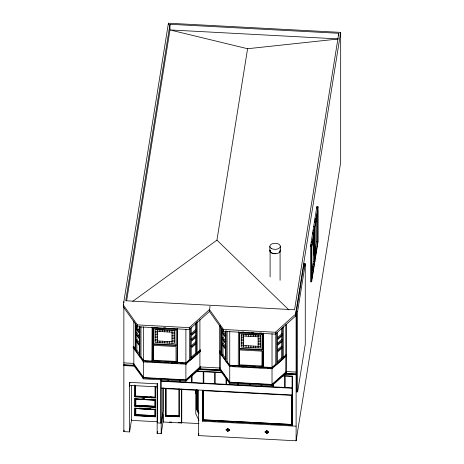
<?xml version="1.0" encoding="UTF-8"?>
<svg xmlns="http://www.w3.org/2000/svg" width="464" height="464" viewBox="0 0 464 464"><rect width="100%" height="100%" fill="white"/><g stroke="black" fill="none" stroke-linecap="round" stroke-linejoin="round"><path stroke-width="0.7" d="M209.989 306.257L209.455 311.46L189.283 329.533L137.419 326.766L123.325 306.861L123.325 304.981L168.415 23.2L340.675 32.387L340.675 162.336L296.113 440.8L198.505 435.592L198.505 390.392L161.182 388.403L161.182 433.602L157.163 433.388L157.163 383.832M123.325 306.861L123.644 304.877M169.981 24.285L125.738 300.765L294.553 309.766L338.79 33.292L169.981 24.285L169.981 29.934L126.655 300.695M131.561 419.653L129.601 431.92L123.859 431.613L123.859 307.168M123.859 365.226L123.807 365.557L134.659 366.137M199.961 350.923L200.535 350.952L200.39 351.457L185.844 364.165L143.562 361.908L133.29 347.878L133.307 346.428L133.881 346.457L135.697 349.45M133.249 347.722L133.307 347.368M129.601 386.721L129.81 382.284M133.29 364.826L133.371 363.382L133.29 364.826L143.562 378.856L185.844 381.112L200.39 368.404L200.471 366.96L200.39 368.404M123.859 431.613L124.085 430.18M155.678 397.259L155.562 397.984L134.891 396.882L134.954 385.027M155.678 406.679L155.562 407.404L134.891 406.296L134.954 398.373L134.943 405.971L155.614 407.073L155.626 399.475M135.819 399.092L154.761 400.136L154.756 406.319L135.807 405.31L135.819 399.092L154.756 400.2M134.891 406.296L134.954 405.907L155.626 407.009M135.807 405.31L154.756 406.319M155.626 408.888L155.614 416.492L134.943 415.39L155.626 416.423L155.562 416.817L134.891 415.715L134.954 407.786M135.807 414.729L154.767 415.64L135.807 414.729L135.819 408.506L154.767 409.521L154.756 415.738M152.117 361.758L152.227 327.195L152.117 361.758L177.178 363.092L177.283 328.529L177.178 363.092M153.375 343.731L176.134 344.949L176.03 345.61L153.265 344.398L153.375 328.901M153.265 360.876L153.375 344.677L153.265 360.876L176.03 362.088L176.134 361.427L153.375 360.215M145.226 408.732L145.278 408.407M145.226 416.266L145.342 415.541M157.163 388.188L157.371 383.751M155.562 416.817L155.614 408.958M157.163 433.388L157.487 431.352M161.182 423.127L163.09 411.191L163.09 388.235M176.03 345.61L176.134 329.411M161.182 433.602L163.09 421.672L163.09 413.987M165.335 411.643L165.387 411.313M179.452 416.481L179.4 416.811L165.335 416.063L165.387 415.727L167.498 415.843M165.961 415.292L178.878 415.976L165.932 415.454L165.961 388.548M163.038 387.852L163.038 422.002L181.697 422.994L181.749 389.319M132.756 301.316L216.949 240.132L247.579 48.726L338.07 39.017M197.229 352.733L199.961 349.984L200.535 350.013L200.483 351.306M200.535 350.013L197.177 353.394M198.505 435.592L198.841 433.486M288.643 424.798L292.256 424.995L292.094 425.987L202.524 421.208L202.681 390.328M203.255 419.775L291.682 424.49L203.226 419.943L203.255 390.114M220.035 325.194L220.035 351.051L219.402 351.376L221.682 354.699M219.46 351.961L219.443 352.472L229.692 366.502L271.968 368.752L286.677 355.546M221.473 353.516L220.035 351.051M219.46 368.915L219.443 369.419L229.692 383.45L271.968 385.706L286.532 372.998L286.613 371.554L286.532 372.998M219.443 369.419L219.46 367.969L219.443 368.48L229.692 382.51L271.968 384.76L286.532 372.058L286.044 371.879L286.102 355.517L286.044 371.879L272.02 384.43L229.744 382.179L219.977 368.352L220.035 352.692M263.297 367.685L263.407 333.123L263.297 367.685L238.252 366.351L238.357 331.789M226.038 429.931L227.783 428.446L229.483 430.116L227.76 431.433L226.038 429.931L227.783 428.446M262.148 350.204L262.259 334.005L262.148 350.204L239.401 348.992L239.505 333.494M227.76 431.433L229.506 429.948M262.259 351.19L262.148 366.682L239.401 365.47L239.505 349.978M265.083 432.013L266.829 430.528L268.528 432.199L266.806 433.515L265.083 432.013L266.829 430.528M266.806 433.515L268.552 432.03M282.831 357.808L286.102 354.577L286.102 324.411M286.102 354.577L286.677 354.606L286.532 355.111L282.779 358.463L283.266 358.649L283.266 326.911M209.455 311.46L223.549 331.36L275.413 334.126L295.585 316.054L295.585 314.169L340.675 32.387M295.585 316.054L296.113 312.736M296.479 311.443L304.117 263.703L305.266 263.767L305.266 344.16L297.627 391.894L296.479 391.836L296.479 311.443L297.627 311.501L305.266 263.767M310.486 246.477L316.848 206.695L317.997 206.758L317.997 242.069L311.634 281.851L310.486 281.787L310.486 246.477L311.634 246.541L317.997 206.758M310.915 245.653L311.135 244.279M311.356 242.898L311.576 241.518M312.794 233.931L313.014 232.557M313.235 231.176L313.455 229.796M314.65 222.32L314.87 220.939M315.091 219.559L315.311 218.179M311.576 273.064L313.455 261.342L313.455 234.1M314.87 252.486L316.639 241.454L316.639 216.357M312.301 270.425L312.527 269.004M312.759 267.583L312.985 266.162M313.212 264.741L313.438 263.32M315.485 250.531L315.711 249.11M296.113 440.8L296.113 310.851M296.113 374.413L296.061 374.744L285.203 374.164M314.604 261.4L311.843 278.644L311.843 247.097L314.604 229.86L314.604 261.4L313.455 261.342M317.788 241.512L315.027 258.75L315.027 227.203L317.788 209.966L317.788 241.512L316.639 241.454M296.479 391.836L296.711 390.41M123.325 304.981L137.419 324.887L189.283 327.654L209.455 309.575L223.549 329.481L223.549 331.36M190.797 334.016L195.535 329.771L195.535 323.414M196.504 322.364L196.504 330.13L191.238 334.846L191.238 327.079M190.797 339.665L195.535 335.42L195.535 331.383M196.504 335.779L191.238 340.501L191.238 335.791L196.504 331.07L196.504 335.779L195.535 335.42M190.797 346.26L195.535 342.009L195.535 337.067M196.504 342.374L191.238 347.089L191.238 341.44L196.504 336.719L196.504 342.374L195.535 342.009M190.797 357.558L195.535 353.313L195.535 344.334M177.283 362.43L185.896 362.889L189.643 359.53L189.643 328.518M196.504 353.672L191.238 358.388L191.238 348.029L196.504 343.314L196.504 353.672L195.535 353.313M174.365 362.61L185.844 363.219L190.13 359.71M191.632 358.365L192.635 357.466M197.212 353.69L198.83 352.24M189.643 359.53L190.617 359.89L197.13 354.055L197.13 321.598M133.823 347.751L133.823 363.759L143.614 377.58L185.896 379.836L199.961 366.931L220.035 368.004M123.859 362.871L133.881 363.405L133.29 363.886L143.562 377.916L185.844 380.173L200.39 367.465L199.909 367.285L199.909 351.277M223.549 329.481L275.413 332.247L295.585 314.169M277.449 337.67L281.671 333.889L281.671 328.553M282.64 327.584L282.64 334.254L277.362 338.975L277.362 332.305M277.449 343.319L281.671 339.544L281.671 335.507M282.64 339.903L277.362 344.624L277.362 339.915L282.64 335.194L282.64 339.903L281.671 339.544M277.449 349.908L281.671 346.132L281.671 341.191M282.64 346.492L277.362 351.213L277.362 345.564L282.64 340.843L282.64 346.492L281.671 346.132M277.449 361.682L281.671 357.901L281.671 347.797M263.407 367.024L272.02 367.482L275.767 364.124L275.767 333.111M282.64 358.266L277.362 362.987L277.362 352.159L282.64 347.437L282.64 358.266L281.671 357.901M261.203 367.239L271.968 367.813L276.254 364.304M281.19 360.215L282.269 359.252M284.426 357.321L285.505 356.352M275.767 364.124L276.741 364.484L283.266 358.649M135.813 323.924L135.813 327.364L136.88 327.114L139.821 331.267M137.651 329.962L138.719 329.707M135.813 333.013L139.49 338.21L139.49 333.5L135.813 328.303L135.813 333.013L136.88 332.763L139.821 336.916M137.651 335.611L138.719 335.362M135.813 339.607L139.49 344.798L139.49 339.149L135.813 333.952L135.813 339.607L136.88 339.352L139.739 343.395M135.813 350.436L139.49 355.627L139.49 345.744L135.813 340.547L135.813 350.436L136.88 350.181L139.739 354.223M135.911 350.633L135.378 350.761L135.378 323.35M221.96 328.622L221.96 331.429L223.027 331.18L225.881 335.217M221.96 337.612L225.626 342.803L225.626 337.566L221.96 332.369L221.96 337.612L223.027 337.357L225.881 341.394M152.227 361.091L143.614 360.632L140.992 356.938L139.925 357.187L139.925 326.894M221.96 343.261L225.626 348.452L225.626 343.743L221.96 338.552L221.96 343.261L223.027 343.006L225.881 347.043M221.96 355.03L225.626 360.221L225.626 349.392L221.96 344.201L221.96 355.03L223.027 354.78L225.881 358.817M222.059 355.227L221.525 355.354L221.525 327.949M238.357 365.684L229.744 365.226L227.128 361.526L226.061 361.781L226.061 330.762M195.483 390.154L195.483 392.701L195.854 393.46L196.405 393.373M196.84 389.83L196.84 408.842L198.876 412.403M196.405 390.189L196.405 409.039L196.962 408.946L198.731 412.571M338.07 38.901L169.981 29.934L247.579 48.726M313.664 226.589L314.812 226.647L314.812 261.963M155.086 327.346L157.238 327.462M163.682 327.804L165.828 327.92M172.272 328.263L174.423 328.379M241.935 331.98L244.081 332.091M251.239 332.473L253.385 332.589M259.828 332.932L261.974 333.048M152.117 327.857L177.178 329.191M238.252 332.45L263.297 333.784M176.03 330.072L153.265 328.86L153.265 344.398M262.148 334.666L239.401 333.454L239.401 348.992M155.098 331.29L174.412 332.323M241.228 335.884L260.536 336.916M155.098 332.879L157.511 333.007M171.999 333.778L174.412 333.912M241.228 337.473L243.641 337.601M258.123 338.372L260.536 338.5M155.098 334.469L157.511 334.596M171.999 335.368L174.412 335.495M241.228 339.062L243.641 339.19M258.123 339.961L260.536 340.089M155.098 336.058L157.511 336.185M171.999 336.957L174.412 337.084M241.228 340.651L243.641 340.779M258.123 341.55L260.536 341.678M155.098 337.647L157.511 337.775M171.999 338.546L174.412 338.674M241.228 342.241L243.641 342.368M258.123 343.14L260.536 343.267M155.098 339.236L157.511 339.364M171.999 340.135L174.412 340.263M241.228 343.83L243.641 343.957M258.123 344.729L260.536 344.856M155.098 340.825L174.412 341.852M241.228 345.419L260.536 346.446M239.505 348.325L262.259 349.543M153.265 345.338L176.03 346.55L176.03 362.088M239.505 364.808L262.259 366.021M140.459 357.06L143.562 360.963L152.175 361.421M157.186 361.694L160.045 361.845M165.776 362.152L168.641 362.303M226.594 361.653L229.692 365.557L238.305 366.021M244.029 366.322L246.894 366.479M252.619 366.78L255.478 366.937M145.76 361.688L147.912 361.804M154.361 362.146L157.232 362.303M162.963 362.604L165.828 362.761M171.564 363.068L174.429 363.219M180.879 363.561L183.031 363.677M232.609 366.322L235.474 366.473M241.21 366.78L244.076 366.931M249.806 367.239L252.671 367.389M259.121 367.737L261.273 367.848M267.722 368.196L270.587 368.346M286.102 371.525L296.113 372.058M199.961 367.871L200.471 367.9M123.859 364.756L133.992 365.296M199.131 368.77L220.122 369.889M285.981 373.404L296.113 373.943M123.807 365.087L134.659 365.667M199.079 369.1L220.789 370.26M285.928 373.735L296.061 374.274M126.753 365.383L129.647 365.533M205.645 369.588L207.814 369.704M214.327 370.052L217.222 370.208M285.256 373.833L286.706 373.914M291.775 374.181L294.669 374.338M199.079 369.57L220.789 370.73M196.736 370.997L221.235 372.302M283.197 375.608L292.564 376.107L292.564 426.01L296.113 426.201M196.951 371.391L203.22 371.728L203.22 383.113L192.079 382.522L192.079 375.399M221.728 372.714L215.221 372.366L215.221 383.751L226.061 384.331L226.061 377.928M282.541 375.956L284.629 376.066L284.629 387.457L273.493 386.86L273.493 384.726M129.81 385.393L157.371 386.866M141.421 396.5L144.275 396.65M149.976 396.958L152.117 397.068M134.954 396.488L155.626 397.59L155.626 386.843M143.225 398.814L144.6 398.889M151.49 399.255L153.561 399.365M141.833 398.808L144.588 398.953M150.788 399.284L153.549 399.429M134.891 398.767L155.562 399.869L155.562 407.404M138.574 405.762L139.995 405.838M147.123 406.22L148.55 406.296M139.078 408.076L142.535 408.192M148.033 408.552L150.8 408.633M155.562 409.283L134.891 408.181L134.891 415.715M172.422 416.104L175.937 416.295M165.358 415.895L179.429 416.643M153.613 415.982L154.988 416.057M202.681 420.216L207.014 420.448M209.902 420.599L215.685 420.906M218.573 421.063L225.075 421.411M227.244 421.527L233.74 421.875M236.634 422.025L241.686 422.298M244.58 422.449L251.082 422.797M253.245 422.913L259.747 423.261M262.636 423.412L268.418 423.719M271.307 423.876L277.083 424.183M279.253 424.299L285.754 424.647M169.551 422.014L171.703 422.13M178.164 422.472L181.035 422.629M181.749 422.663L198.975 423.586M157.592 421.77L131.445 420.378L131.445 385.584M281.671 333.889L282.64 334.254M195.535 329.771L196.504 330.13M196.643 353.875L197.13 354.055M266.806 430.691L268.528 432.199M265.106 431.845L266.829 433.353M227.76 428.608L229.483 430.116M216.949 240.132L288.863 309.894M135.813 327.364L139.49 332.56L139.49 326.366M135.534 350.105L133.249 346.776M221.96 331.429L225.626 336.62L225.626 331.012M224.118 358.15L224.947 359.316M196.84 408.842L198.894 413.047M198.749 413.221L196.684 408.993L196.684 390.143M196.405 409.039L198.766 413.871M198.957 420.326L195.785 413.818L195.785 392.799M338.79 33.292L338.79 35.409M316.848 206.695L316.848 208.139M313.879 237.179L313.879 255.107M311.634 246.541L311.634 281.851M304.117 263.703L304.117 266.603M297.627 311.501L297.627 391.894M292.227 395.27L292.227 425.157L202.652 420.378L202.652 390.491M292.094 425.987L292.094 395.386L202.524 390.607L202.524 421.208M291.682 394.835L291.653 424.659M286.677 354.606L286.619 355.9M286.532 355.111L286.532 356.05M286.044 324.765L286.044 354.931M280.349 246.21L280.349 250.624M280.076 280.308L280.076 251.007A5.011 2.894 0 0 0 280.024 250.253M276.741 332.752L276.741 364.484M275.413 332.247L275.413 334.126M272.919 384.697L272.919 386.831L261.777 386.234L261.777 384.813M272.501 367.662L272.501 368.602M272.501 384.61L272.501 385.555M272.02 333.726L272.02 367.482M272.02 368.422L272.02 384.43M271.968 367.813L271.968 368.752M271.968 384.76L271.968 385.706M270.1 276.915L270.1 250.473A5.011 2.894 0 0 0 273.354 253.454M269.833 246.442L269.833 250.856M262.148 366.682L262.148 351.144L239.401 349.931L239.401 365.47M261.203 384.784L261.203 386.205L250.067 385.613L250.067 384.186M258.123 335.194L258.123 347.907M255.71 335.066L255.71 336.655M255.71 346.19L255.71 347.78M253.292 334.938L253.292 336.528M253.292 346.063L253.292 347.652M250.879 334.811L250.879 336.4M250.879 345.935L250.879 347.524M249.493 384.157L249.493 385.578L238.351 384.987L238.351 383.566M248.466 334.683L248.466 336.272M248.466 345.802L248.466 347.391M246.053 334.55L246.053 336.139M246.053 345.674L246.053 347.263M243.641 334.422L243.641 347.136M237.777 383.531L237.777 384.958L226.635 384.36L226.635 378.67M229.744 331.47L229.744 365.226M229.744 366.171L229.744 382.179M229.692 365.557L229.692 366.502M229.692 382.51L229.692 383.45M229.21 365.354L229.21 366.293M229.21 382.301L229.21 383.247M227.128 331.232L227.128 361.526M223.027 333.43L223.027 337.357M223.027 339.642L223.027 343.006M223.027 345.396L223.027 354.78M219.977 325.548L219.977 351.405M219.977 352.344L219.977 368.352M219.46 351.022L219.443 352.472M203.226 390.282L203.226 419.943M200.39 350.511L200.39 351.457M199.909 319.452L199.909 350.332M197.119 389.783L197.119 408.796M196.962 390.096L196.962 408.946M195.854 390.282L195.854 393.46M191.504 375.37L191.504 382.487L180.368 381.895L180.368 380.468M190.617 328.152L190.617 359.89M189.283 327.654L189.283 329.533M186.383 363.068L186.383 364.008M186.383 380.016L186.383 380.961M185.896 329.133L185.896 362.889M185.896 363.828L185.896 379.836M185.844 363.219L185.844 364.165M185.844 380.173L185.844 381.112M181.697 388.925L181.697 422.994M179.794 380.439L179.794 381.866L168.652 381.269L168.652 379.848M179.429 388.942L179.4 416.811M178.855 388.757L178.855 416.144M171.999 330.6L171.999 343.314M169.586 330.472L169.586 332.062M169.586 341.597L169.586 343.186M168.415 23.2L168.415 24.644M168.078 379.813L168.078 381.24L161.182 380.869L161.182 379.448M167.168 330.345L167.168 331.934M167.168 341.469L167.168 343.058M165.932 388.71L165.932 415.454M165.358 388.316L165.335 416.063M164.755 330.217L164.755 331.806M164.755 341.342L164.755 342.931M162.342 330.09L162.342 331.679M162.342 341.208L162.342 342.797M160.712 379.651L160.712 423.098L157.615 422.936L157.615 383.861L129.601 382.365L129.601 431.92M159.923 329.956L159.923 331.545M159.923 341.081L159.923 342.67M157.511 329.829L157.511 342.542M155.562 386.524L155.562 397.984M155.051 386.495L155.051 397.091L135.529 396.047L135.529 385.456M143.614 326.876L143.614 360.632M143.614 361.572L143.614 377.58M143.562 360.963L143.562 361.908M143.562 377.916L143.562 378.856M143.08 360.76L143.08 361.7M143.08 377.708L143.08 378.653M140.992 326.644L140.992 356.938M137.419 324.887L137.419 326.766M136.88 325.734L136.88 327.114M136.88 329.399L136.88 332.763M136.88 335.118L136.88 339.352M136.88 340.999L136.88 350.181M134.891 385.416L134.891 396.882M133.823 320.955L133.823 346.811M133.307 346.428L133.29 347.878M123.859 301.664L123.859 302.922M279.786 251.743A5.011 2.894 0 0 1 279.177 252.41M275.935 253.593A5.011 2.894 0 0 1 274.63 253.622M280.117 249.841A5.261 3.039 0 0 1 275.291 253.779A5.261 3.039 0 0 1 269.955 250.067M135.819 408.506L154.767 409.521L135.813 408.54M227.76 429.606L227.256 429.995L227.76 430.435L228.265 430.047L227.76 429.606M266.806 431.688L266.301 432.077L266.806 432.518L267.31 432.129L266.806 431.688M174.412 330.733L155.098 329.701L155.098 342.415L174.412 343.441L174.412 330.733M260.536 335.327L241.228 334.295L241.228 347.008L260.536 348.035L260.536 335.327M214.646 372.337L203.795 371.757L203.795 383.142L214.646 383.722L214.646 372.337M292.094 376.466L285.203 376.095L285.203 387.486L292.094 387.852L292.094 376.466M292.094 388.235L161.182 381.251L161.182 388.02L292.094 395.003L292.094 388.235M271.515 248.559A5.261 3.039 0 0 0 280.221 246.999A5.261 3.039 0 0 0 273.528 243.426A5.261 3.039 0 0 0 271.515 248.559"/></g></svg>
